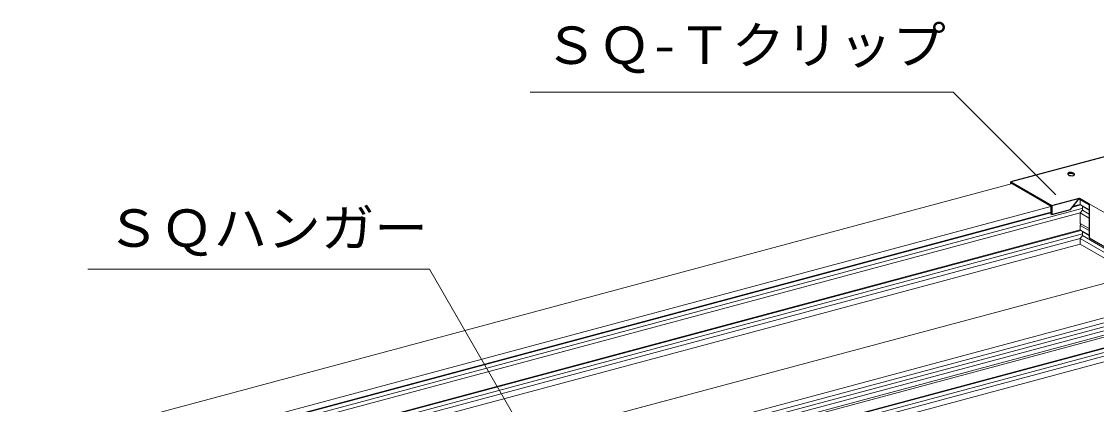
# Model space of a CAD drawing. Units: millimetres on the paper. Extents: x -195 to 195, y -135 to 132.
# Drawn here: x 43.3 to 106.5, y -43.2 to -20.7 of the extents above; entities that cross this region are included whole.
import ezdxf
from ezdxf.enums import TextEntityAlignment as Align

# ---------------------------------------------------------------- set-up
doc = ezdxf.new("R2010")
doc.units = ezdxf.units.MM
for name, color, linetype, lineweight in [('0-2_野縁受け', 3, 'Continuous', 18), ('0-6_文字', 4, 'Continuous', 9), ('0-8_隠線', 4, 'Continuous', 9), ('0-B_補強金具・金具・その他', 7, 'Continuous', 18)]:
    doc.layers.add(name, color=color, linetype=linetype, lineweight=lineweight)
doc.styles.add('ＭＳ ゴシック', font='')
doc.styles.get('ＭＳ ゴシック').set_extended_font_data('MS Gothic')

msp = doc.modelspace()

# ---------------------------------------------------------------- linework, layer by layer
at = {"layer": '0-2_野縁受け'}
for p, q in [((28.757, -49.708), (101.541, -30.206)), ((103.811, -31.55), (31.01, -51.057)), ((105.567, -31.448), (105.078, -31.579)), ((105.112, -31.534), (105.525, -31.424)), ((105.525, -31.424), (105.525, -31.134)), ((106.068, -31.738), (105.525, -31.424)), ((105.653, -31.523), (106.058, -31.756)), ((30.156, -51.888), (105.629, -31.665)), ((105.525, -31.924), (30.429, -52.046)), ((31.01, -51.39), (103.811, -31.883)), ((103.811, -31.919), (31.01, -51.426)), ((105.525, -32.541), (105.525, -31.924)), ((105.525, -31.924), (106.058, -32.232)), ((106.058, -31.989), (105.653, -31.756)), ((106.058, -32.848), (105.525, -32.541)), ((105.525, -32.924), (105.525, -32.657)), ((105.525, -32.657), (106.058, -32.965)), ((31.612, -52.729), (105.525, -32.924)), ((105.559, -32.95), (31.655, -52.753)), ((31.816, -52.943), (105.653, -33.159)), ((105.525, -33.424), (32.089, -53.101)), ((106.068, -33.238), (105.525, -32.924)), ((105.525, -33.424), (109.087, -35.481)), ((105.653, -33.023), (106.058, -33.256)), ((109.285, -35.353), (105.653, -33.256)), ((32.484, -53.329), (105.525, -33.757)), ((108.693, -35.586), (105.525, -33.757)), ((77.631, -43.909), (109.188, -35.454)), ((113.525, -36.325), (78.224, -45.783)), ((111.547, -37.143), (78.565, -45.98)), ((78.799, -46.151), (111.547, -37.376)), ((111.547, -37.607), (78.853, -46.368)), ((78.853, -46.634), (111.547, -37.874)), ((114.157, -38.408), (77.644, -48.191)), ((77.654, -47.958), (114.041, -38.208)), ((78.882, -46.743), (111.547, -37.991)), ((77.651, -48.523), (114.157, -38.741)), ((77.659, -47.687), (111.547, -38.607)), ((111.547, -38.643), (77.661, -47.722)), ((77.631, -43.909), (82.162, -42.695))]:
    msp.add_line(p, q, dxfattribs=at)
for points in [[(105.525, -31.924), (105.653, -31.756), (105.653, -31.523), (105.525, -31.424)], [(105.525, -33.757), (105.525, -33.424), (105.653, -33.256), (105.653, -33.023), (105.525, -32.924)]]:
    msp.add_lwpolyline(points, dxfattribs=at)
for centre, radius, start, end in [((105.611, -32.657), 0.0869, 108.47719, 180), ((105.563, -32.541), 0.0384, 180, 300)]:
    msp.add_arc(centre, radius, start, end, dxfattribs=at)
at = {"layer": '0-6_文字'}
for p, q in [((98.059, -24.828), (73.197, -24.828)), ((104.098, -30.867), (98.059, -24.828)), ((67.286, -35.231), (47.192, -35.231)), ((73.304, -45.656), (67.286, -35.231))]:
    msp.add_line(p, q, dxfattribs=at)
at = {"layer": '0-8_隠線'}
msp.add_line((107.79, -32.389), (106.058, -31.389), dxfattribs=at)
at = {"layer": '0-B_補強金具・金具・その他', "color": 2, "lineweight": 25}
for p, q in [((101.456, -30.229), (101.456, -30.103)), ((103.811, -31.517), (103.811, -31.997)), ((103.857, -31.49), (105.48, -31.055)), ((106.058, -31.442), (105.452, -31.092)), ((105.48, -31.055), (106.058, -31.389)), ((103.857, -32.023), (103.811, -31.997))]:
    msp.add_line(p, q, dxfattribs=at)
for points in [[(109.782, -29.903), (107.38, -28.516), (101.456, -30.103)], [(101.456, -30.103), (103.857, -31.49), (103.857, -32.023), (104.965, -31.727), (105.48, -31.055)], [(101.502, -30.216), (101.502, -30.183), (103.811, -31.517)], [(106.058, -31.389), (106.058, -33.389), (107.79, -34.389)]]:
    msp.add_lwpolyline(points, dxfattribs=at)
for centre, radius, start, end in [((104.869, -29.626), 0.069, 105, 240), ((104.869, -29.68), 0.069, 105, 157.27713), ((105.035, -29.338), 0.402, 240, 285), ((104.955, -29.948), 0.402, 60, 105), ((104.955, -30.002), 0.402, 60, 105), ((105.122, -29.66), 0.069, 285, 60), ((105.122, -29.713), 0.069, 22.72287, 60)]:
    msp.add_arc(centre, radius, start, end, dxfattribs=at)

# ---------------------------------------------------------------- texts
at = {"layer": '0-6_文字', "color": 7, "style": 'ＭＳ ゴシック', "width": 1.05}
for s, p in [('ＳＱ-Ｔクリップ', (74.016, -23.834)), ('ＳＱハンガー', (48.292, -34.575))]:
    msp.add_text(s, height=2.199, dxfattribs=at).set_placement(p, align=Align.BOTTOM_LEFT)

doc.saveas('drawing.dxf')
